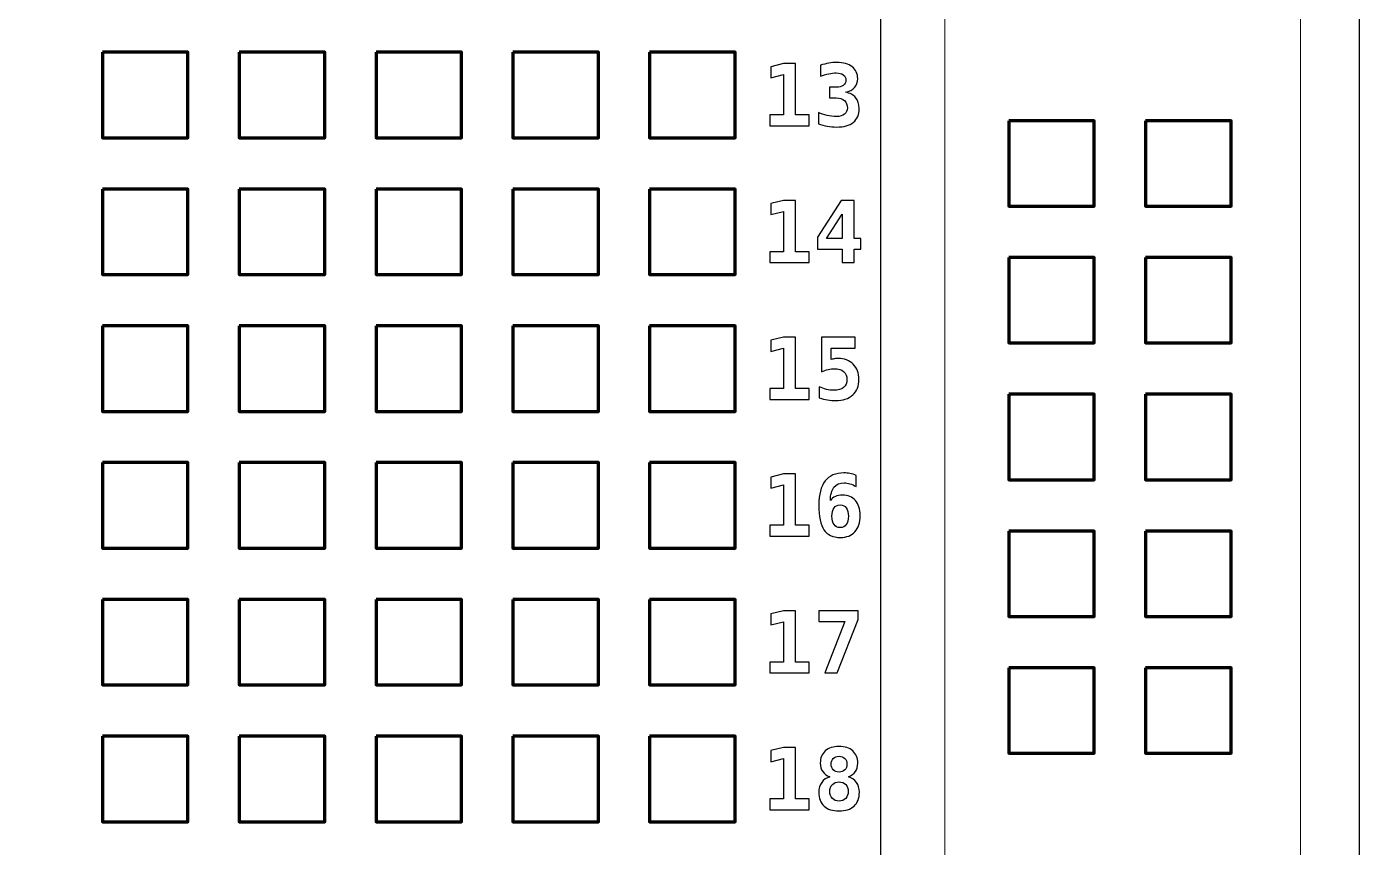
# Model space of a CAD drawing. Header units: centimetres. Extents: x -16.4 to -4.5, y -20.8 to -8.9.
# Drawn here: x -10.339 to -7.865, y -15.922 to -14.398 of the extents above; entities that cross this region are included whole.
import ezdxf

# ---------------------------------------------------------------- set-up
doc = ezdxf.new("R2010")
doc.units = ezdxf.units.CM
doc.header["$MEASUREMENT"] = 0
doc.layers.add('Layer 1', color=7, linetype='Continuous')

msp = doc.modelspace()

# ---------------------------------------------------------------- linework, layer by layer
at = {"layer": 'Layer 1', "color": 250, "lineweight": 5}
msp.add_open_spline([(-12.24632, -10.9682), (-12.24632, -10.9682), (-8.75382, -10.9682), (-8.75382, -10.9682), (-8.75382, -10.9682), (-8.75382, -10.9682), (-8.75382, -19.3502), (-8.75382, -19.3502), (-8.75382, -19.3502), (-8.75382, -19.3502), (-12.24632, -19.3502), (-12.24632, -19.3502), (-12.24632, -19.3502), (-12.24632, -19.3502), (-12.24632, -10.9682), (-12.24632, -10.9682)], degree=3, knots=[0, 0, 0, 0, 0.25, 0.25, 0.25, 0.25, 0.5, 0.5, 0.5, 0.5, 0.75, 0.75, 0.75, 0.75, 1, 1, 1, 1], dxfattribs=at)
at = {"layer": 'Layer 1', "color": 250, "lineweight": 25}
msp.add_open_spline([(-8.75386, -10.9682), (-8.75386, -10.9682), (-7.86486, -10.9682), (-7.86486, -10.9682), (-7.86486, -10.9682), (-7.86486, -10.9682), (-7.86486, -19.3502), (-7.86486, -19.3502), (-7.86486, -19.3502), (-7.86486, -19.3502), (-8.75386, -19.3502), (-8.75386, -19.3502), (-8.75386, -19.3502), (-8.75386, -19.3502), (-8.75386, -10.9682), (-8.75386, -10.9682)], degree=3, knots=[0, 0, 0, 0, 0.25, 0.25, 0.25, 0.25, 0.5, 0.5, 0.5, 0.5, 0.75, 0.75, 0.75, 0.75, 1, 1, 1, 1], dxfattribs=at)
at = {"layer": 'Layer 1', "color": 1, "lineweight": 20}
msp.add_open_spline([(-8.63448, -11.39342), (-8.63448, -11.39342), (-8.63448, -18.92579), (-8.63448, -18.92579)], degree=3, dxfattribs=at)
at = {"layer": 'Layer 1', "color": 186, "lineweight": 20}
msp.add_open_spline([(-7.97408, -11.39342), (-7.97408, -11.39342), (-7.97408, -18.92579), (-7.97408, -18.92579)], degree=3, dxfattribs=at)
at = {"layer": 'Layer 1', "color": 250, "lineweight": 158}
for points in [[(-10.19844, -14.44523), (-10.19844, -14.44523), (-10.03969, -14.44523), (-10.03969, -14.44523), (-10.03969, -14.44523), (-10.03969, -14.44523), (-10.03969, -14.60398), (-10.03969, -14.60398), (-10.03969, -14.60398), (-10.03969, -14.60398), (-10.19844, -14.60398), (-10.19844, -14.60398), (-10.19844, -14.60398), (-10.19844, -14.60398), (-10.19844, -14.44523), (-10.19844, -14.44523)], [(-9.94444, -14.44523), (-9.94444, -14.44523), (-9.78569, -14.44523), (-9.78569, -14.44523), (-9.78569, -14.44523), (-9.78569, -14.44523), (-9.78569, -14.60398), (-9.78569, -14.60398), (-9.78569, -14.60398), (-9.78569, -14.60398), (-9.94444, -14.60398), (-9.94444, -14.60398), (-9.94444, -14.60398), (-9.94444, -14.60398), (-9.94444, -14.44523), (-9.94444, -14.44523)], [(-9.69044, -14.44523), (-9.69044, -14.44523), (-9.53169, -14.44523), (-9.53169, -14.44523), (-9.53169, -14.44523), (-9.53169, -14.44523), (-9.53169, -14.60398), (-9.53169, -14.60398), (-9.53169, -14.60398), (-9.53169, -14.60398), (-9.69044, -14.60398), (-9.69044, -14.60398), (-9.69044, -14.60398), (-9.69044, -14.60398), (-9.69044, -14.44523), (-9.69044, -14.44523)], [(-9.43644, -14.44523), (-9.43644, -14.44523), (-9.27769, -14.44523), (-9.27769, -14.44523), (-9.27769, -14.44523), (-9.27769, -14.44523), (-9.27769, -14.60398), (-9.27769, -14.60398), (-9.27769, -14.60398), (-9.27769, -14.60398), (-9.43644, -14.60398), (-9.43644, -14.60398), (-9.43644, -14.60398), (-9.43644, -14.60398), (-9.43644, -14.44523), (-9.43644, -14.44523)], [(-9.18244, -14.44523), (-9.18244, -14.44523), (-9.02369, -14.44523), (-9.02369, -14.44523), (-9.02369, -14.44523), (-9.02369, -14.44523), (-9.02369, -14.60398), (-9.02369, -14.60398), (-9.02369, -14.60398), (-9.02369, -14.60398), (-9.18244, -14.60398), (-9.18244, -14.60398), (-9.18244, -14.60398), (-9.18244, -14.60398), (-9.18244, -14.44523), (-9.18244, -14.44523)], [(-8.51573, -14.57223), (-8.51573, -14.57223), (-8.35698, -14.57223), (-8.35698, -14.57223), (-8.35698, -14.57223), (-8.35698, -14.57223), (-8.35698, -14.73098), (-8.35698, -14.73098), (-8.35698, -14.73098), (-8.35698, -14.73098), (-8.51573, -14.73098), (-8.51573, -14.73098), (-8.51573, -14.73098), (-8.51573, -14.73098), (-8.51573, -14.57223), (-8.51573, -14.57223)], [(-8.26173, -14.57223), (-8.26173, -14.57223), (-8.10298, -14.57223), (-8.10298, -14.57223), (-8.10298, -14.57223), (-8.10298, -14.57223), (-8.10298, -14.73098), (-8.10298, -14.73098), (-8.10298, -14.73098), (-8.10298, -14.73098), (-8.26173, -14.73098), (-8.26173, -14.73098), (-8.26173, -14.73098), (-8.26173, -14.73098), (-8.26173, -14.57223), (-8.26173, -14.57223)], [(-10.19844, -14.69923), (-10.19844, -14.69923), (-10.03969, -14.69923), (-10.03969, -14.69923), (-10.03969, -14.69923), (-10.03969, -14.69923), (-10.03969, -14.85798), (-10.03969, -14.85798), (-10.03969, -14.85798), (-10.03969, -14.85798), (-10.19844, -14.85798), (-10.19844, -14.85798), (-10.19844, -14.85798), (-10.19844, -14.85798), (-10.19844, -14.69923), (-10.19844, -14.69923)], [(-9.94444, -14.69923), (-9.94444, -14.69923), (-9.78569, -14.69923), (-9.78569, -14.69923), (-9.78569, -14.69923), (-9.78569, -14.69923), (-9.78569, -14.85798), (-9.78569, -14.85798), (-9.78569, -14.85798), (-9.78569, -14.85798), (-9.94444, -14.85798), (-9.94444, -14.85798), (-9.94444, -14.85798), (-9.94444, -14.85798), (-9.94444, -14.69923), (-9.94444, -14.69923)], [(-9.69044, -14.69923), (-9.69044, -14.69923), (-9.53169, -14.69923), (-9.53169, -14.69923), (-9.53169, -14.69923), (-9.53169, -14.69923), (-9.53169, -14.85798), (-9.53169, -14.85798), (-9.53169, -14.85798), (-9.53169, -14.85798), (-9.69044, -14.85798), (-9.69044, -14.85798), (-9.69044, -14.85798), (-9.69044, -14.85798), (-9.69044, -14.69923), (-9.69044, -14.69923)], [(-9.43644, -14.69923), (-9.43644, -14.69923), (-9.27769, -14.69923), (-9.27769, -14.69923), (-9.27769, -14.69923), (-9.27769, -14.69923), (-9.27769, -14.85798), (-9.27769, -14.85798), (-9.27769, -14.85798), (-9.27769, -14.85798), (-9.43644, -14.85798), (-9.43644, -14.85798), (-9.43644, -14.85798), (-9.43644, -14.85798), (-9.43644, -14.69923), (-9.43644, -14.69923)], [(-9.18244, -14.69923), (-9.18244, -14.69923), (-9.02369, -14.69923), (-9.02369, -14.69923), (-9.02369, -14.69923), (-9.02369, -14.69923), (-9.02369, -14.85798), (-9.02369, -14.85798), (-9.02369, -14.85798), (-9.02369, -14.85798), (-9.18244, -14.85798), (-9.18244, -14.85798), (-9.18244, -14.85798), (-9.18244, -14.85798), (-9.18244, -14.69923), (-9.18244, -14.69923)], [(-8.51573, -14.82623), (-8.51573, -14.82623), (-8.35698, -14.82623), (-8.35698, -14.82623), (-8.35698, -14.82623), (-8.35698, -14.82623), (-8.35698, -14.98498), (-8.35698, -14.98498), (-8.35698, -14.98498), (-8.35698, -14.98498), (-8.51573, -14.98498), (-8.51573, -14.98498), (-8.51573, -14.98498), (-8.51573, -14.98498), (-8.51573, -14.82623), (-8.51573, -14.82623)], [(-8.26173, -14.82623), (-8.26173, -14.82623), (-8.10298, -14.82623), (-8.10298, -14.82623), (-8.10298, -14.82623), (-8.10298, -14.82623), (-8.10298, -14.98498), (-8.10298, -14.98498), (-8.10298, -14.98498), (-8.10298, -14.98498), (-8.26173, -14.98498), (-8.26173, -14.98498), (-8.26173, -14.98498), (-8.26173, -14.98498), (-8.26173, -14.82623), (-8.26173, -14.82623)], [(-10.19844, -14.95323), (-10.19844, -14.95323), (-10.03969, -14.95323), (-10.03969, -14.95323), (-10.03969, -14.95323), (-10.03969, -14.95323), (-10.03969, -15.11198), (-10.03969, -15.11198), (-10.03969, -15.11198), (-10.03969, -15.11198), (-10.19844, -15.11198), (-10.19844, -15.11198), (-10.19844, -15.11198), (-10.19844, -15.11198), (-10.19844, -14.95323), (-10.19844, -14.95323)], [(-9.94444, -14.95323), (-9.94444, -14.95323), (-9.78569, -14.95323), (-9.78569, -14.95323), (-9.78569, -14.95323), (-9.78569, -14.95323), (-9.78569, -15.11198), (-9.78569, -15.11198), (-9.78569, -15.11198), (-9.78569, -15.11198), (-9.94444, -15.11198), (-9.94444, -15.11198), (-9.94444, -15.11198), (-9.94444, -15.11198), (-9.94444, -14.95323), (-9.94444, -14.95323)], [(-9.69044, -14.95323), (-9.69044, -14.95323), (-9.53169, -14.95323), (-9.53169, -14.95323), (-9.53169, -14.95323), (-9.53169, -14.95323), (-9.53169, -15.11198), (-9.53169, -15.11198), (-9.53169, -15.11198), (-9.53169, -15.11198), (-9.69044, -15.11198), (-9.69044, -15.11198), (-9.69044, -15.11198), (-9.69044, -15.11198), (-9.69044, -14.95323), (-9.69044, -14.95323)], [(-9.43644, -14.95323), (-9.43644, -14.95323), (-9.27769, -14.95323), (-9.27769, -14.95323), (-9.27769, -14.95323), (-9.27769, -14.95323), (-9.27769, -15.11198), (-9.27769, -15.11198), (-9.27769, -15.11198), (-9.27769, -15.11198), (-9.43644, -15.11198), (-9.43644, -15.11198), (-9.43644, -15.11198), (-9.43644, -15.11198), (-9.43644, -14.95323), (-9.43644, -14.95323)], [(-9.18244, -14.95323), (-9.18244, -14.95323), (-9.02369, -14.95323), (-9.02369, -14.95323), (-9.02369, -14.95323), (-9.02369, -14.95323), (-9.02369, -15.11198), (-9.02369, -15.11198), (-9.02369, -15.11198), (-9.02369, -15.11198), (-9.18244, -15.11198), (-9.18244, -15.11198), (-9.18244, -15.11198), (-9.18244, -15.11198), (-9.18244, -14.95323), (-9.18244, -14.95323)], [(-8.51573, -15.08023), (-8.51573, -15.08023), (-8.35698, -15.08023), (-8.35698, -15.08023), (-8.35698, -15.08023), (-8.35698, -15.08023), (-8.35698, -15.23898), (-8.35698, -15.23898), (-8.35698, -15.23898), (-8.35698, -15.23898), (-8.51573, -15.23898), (-8.51573, -15.23898), (-8.51573, -15.23898), (-8.51573, -15.23898), (-8.51573, -15.08023), (-8.51573, -15.08023)], [(-8.26173, -15.08023), (-8.26173, -15.08023), (-8.10298, -15.08023), (-8.10298, -15.08023), (-8.10298, -15.08023), (-8.10298, -15.08023), (-8.10298, -15.23898), (-8.10298, -15.23898), (-8.10298, -15.23898), (-8.10298, -15.23898), (-8.26173, -15.23898), (-8.26173, -15.23898), (-8.26173, -15.23898), (-8.26173, -15.23898), (-8.26173, -15.08023), (-8.26173, -15.08023)], [(-10.19844, -15.20723), (-10.19844, -15.20723), (-10.03969, -15.20723), (-10.03969, -15.20723), (-10.03969, -15.20723), (-10.03969, -15.20723), (-10.03969, -15.36598), (-10.03969, -15.36598), (-10.03969, -15.36598), (-10.03969, -15.36598), (-10.19844, -15.36598), (-10.19844, -15.36598), (-10.19844, -15.36598), (-10.19844, -15.36598), (-10.19844, -15.20723), (-10.19844, -15.20723)], [(-9.94444, -15.20723), (-9.94444, -15.20723), (-9.78569, -15.20723), (-9.78569, -15.20723), (-9.78569, -15.20723), (-9.78569, -15.20723), (-9.78569, -15.36598), (-9.78569, -15.36598), (-9.78569, -15.36598), (-9.78569, -15.36598), (-9.94444, -15.36598), (-9.94444, -15.36598), (-9.94444, -15.36598), (-9.94444, -15.36598), (-9.94444, -15.20723), (-9.94444, -15.20723)], [(-9.69044, -15.20723), (-9.69044, -15.20723), (-9.53169, -15.20723), (-9.53169, -15.20723), (-9.53169, -15.20723), (-9.53169, -15.20723), (-9.53169, -15.36598), (-9.53169, -15.36598), (-9.53169, -15.36598), (-9.53169, -15.36598), (-9.69044, -15.36598), (-9.69044, -15.36598), (-9.69044, -15.36598), (-9.69044, -15.36598), (-9.69044, -15.20723), (-9.69044, -15.20723)], [(-9.43644, -15.20723), (-9.43644, -15.20723), (-9.27769, -15.20723), (-9.27769, -15.20723), (-9.27769, -15.20723), (-9.27769, -15.20723), (-9.27769, -15.36598), (-9.27769, -15.36598), (-9.27769, -15.36598), (-9.27769, -15.36598), (-9.43644, -15.36598), (-9.43644, -15.36598), (-9.43644, -15.36598), (-9.43644, -15.36598), (-9.43644, -15.20723), (-9.43644, -15.20723)], [(-9.18244, -15.20723), (-9.18244, -15.20723), (-9.02369, -15.20723), (-9.02369, -15.20723), (-9.02369, -15.20723), (-9.02369, -15.20723), (-9.02369, -15.36598), (-9.02369, -15.36598), (-9.02369, -15.36598), (-9.02369, -15.36598), (-9.18244, -15.36598), (-9.18244, -15.36598), (-9.18244, -15.36598), (-9.18244, -15.36598), (-9.18244, -15.20723), (-9.18244, -15.20723)], [(-8.51573, -15.33423), (-8.51573, -15.33423), (-8.35698, -15.33423), (-8.35698, -15.33423), (-8.35698, -15.33423), (-8.35698, -15.33423), (-8.35698, -15.49298), (-8.35698, -15.49298), (-8.35698, -15.49298), (-8.35698, -15.49298), (-8.51573, -15.49298), (-8.51573, -15.49298), (-8.51573, -15.49298), (-8.51573, -15.49298), (-8.51573, -15.33423), (-8.51573, -15.33423)], [(-8.26173, -15.33423), (-8.26173, -15.33423), (-8.10298, -15.33423), (-8.10298, -15.33423), (-8.10298, -15.33423), (-8.10298, -15.33423), (-8.10298, -15.49298), (-8.10298, -15.49298), (-8.10298, -15.49298), (-8.10298, -15.49298), (-8.26173, -15.49298), (-8.26173, -15.49298), (-8.26173, -15.49298), (-8.26173, -15.49298), (-8.26173, -15.33423), (-8.26173, -15.33423)], [(-10.19844, -15.46123), (-10.19844, -15.46123), (-10.03969, -15.46123), (-10.03969, -15.46123), (-10.03969, -15.46123), (-10.03969, -15.46123), (-10.03969, -15.61998), (-10.03969, -15.61998), (-10.03969, -15.61998), (-10.03969, -15.61998), (-10.19844, -15.61998), (-10.19844, -15.61998), (-10.19844, -15.61998), (-10.19844, -15.61998), (-10.19844, -15.46123), (-10.19844, -15.46123)], [(-9.94444, -15.46123), (-9.94444, -15.46123), (-9.78569, -15.46123), (-9.78569, -15.46123), (-9.78569, -15.46123), (-9.78569, -15.46123), (-9.78569, -15.61998), (-9.78569, -15.61998), (-9.78569, -15.61998), (-9.78569, -15.61998), (-9.94444, -15.61998), (-9.94444, -15.61998), (-9.94444, -15.61998), (-9.94444, -15.61998), (-9.94444, -15.46123), (-9.94444, -15.46123)], [(-9.69044, -15.46123), (-9.69044, -15.46123), (-9.53169, -15.46123), (-9.53169, -15.46123), (-9.53169, -15.46123), (-9.53169, -15.46123), (-9.53169, -15.61998), (-9.53169, -15.61998), (-9.53169, -15.61998), (-9.53169, -15.61998), (-9.69044, -15.61998), (-9.69044, -15.61998), (-9.69044, -15.61998), (-9.69044, -15.61998), (-9.69044, -15.46123), (-9.69044, -15.46123)], [(-9.43644, -15.46123), (-9.43644, -15.46123), (-9.27769, -15.46123), (-9.27769, -15.46123), (-9.27769, -15.46123), (-9.27769, -15.46123), (-9.27769, -15.61998), (-9.27769, -15.61998), (-9.27769, -15.61998), (-9.27769, -15.61998), (-9.43644, -15.61998), (-9.43644, -15.61998), (-9.43644, -15.61998), (-9.43644, -15.61998), (-9.43644, -15.46123), (-9.43644, -15.46123)], [(-9.18244, -15.46123), (-9.18244, -15.46123), (-9.02369, -15.46123), (-9.02369, -15.46123), (-9.02369, -15.46123), (-9.02369, -15.46123), (-9.02369, -15.61998), (-9.02369, -15.61998), (-9.02369, -15.61998), (-9.02369, -15.61998), (-9.18244, -15.61998), (-9.18244, -15.61998), (-9.18244, -15.61998), (-9.18244, -15.61998), (-9.18244, -15.46123), (-9.18244, -15.46123)], [(-8.51573, -15.58823), (-8.51573, -15.58823), (-8.35698, -15.58823), (-8.35698, -15.58823), (-8.35698, -15.58823), (-8.35698, -15.58823), (-8.35698, -15.74698), (-8.35698, -15.74698), (-8.35698, -15.74698), (-8.35698, -15.74698), (-8.51573, -15.74698), (-8.51573, -15.74698), (-8.51573, -15.74698), (-8.51573, -15.74698), (-8.51573, -15.58823), (-8.51573, -15.58823)], [(-8.26173, -15.58823), (-8.26173, -15.58823), (-8.10298, -15.58823), (-8.10298, -15.58823), (-8.10298, -15.58823), (-8.10298, -15.58823), (-8.10298, -15.74698), (-8.10298, -15.74698), (-8.10298, -15.74698), (-8.10298, -15.74698), (-8.26173, -15.74698), (-8.26173, -15.74698), (-8.26173, -15.74698), (-8.26173, -15.74698), (-8.26173, -15.58823), (-8.26173, -15.58823)], [(-10.19844, -15.71523), (-10.19844, -15.71523), (-10.03969, -15.71523), (-10.03969, -15.71523), (-10.03969, -15.71523), (-10.03969, -15.71523), (-10.03969, -15.87398), (-10.03969, -15.87398), (-10.03969, -15.87398), (-10.03969, -15.87398), (-10.19844, -15.87398), (-10.19844, -15.87398), (-10.19844, -15.87398), (-10.19844, -15.87398), (-10.19844, -15.71523), (-10.19844, -15.71523)], [(-9.94444, -15.71523), (-9.94444, -15.71523), (-9.78569, -15.71523), (-9.78569, -15.71523), (-9.78569, -15.71523), (-9.78569, -15.71523), (-9.78569, -15.87398), (-9.78569, -15.87398), (-9.78569, -15.87398), (-9.78569, -15.87398), (-9.94444, -15.87398), (-9.94444, -15.87398), (-9.94444, -15.87398), (-9.94444, -15.87398), (-9.94444, -15.71523), (-9.94444, -15.71523)], [(-9.69044, -15.71523), (-9.69044, -15.71523), (-9.53169, -15.71523), (-9.53169, -15.71523), (-9.53169, -15.71523), (-9.53169, -15.71523), (-9.53169, -15.87398), (-9.53169, -15.87398), (-9.53169, -15.87398), (-9.53169, -15.87398), (-9.69044, -15.87398), (-9.69044, -15.87398), (-9.69044, -15.87398), (-9.69044, -15.87398), (-9.69044, -15.71523), (-9.69044, -15.71523)], [(-9.43644, -15.71523), (-9.43644, -15.71523), (-9.27769, -15.71523), (-9.27769, -15.71523), (-9.27769, -15.71523), (-9.27769, -15.71523), (-9.27769, -15.87398), (-9.27769, -15.87398), (-9.27769, -15.87398), (-9.27769, -15.87398), (-9.43644, -15.87398), (-9.43644, -15.87398), (-9.43644, -15.87398), (-9.43644, -15.87398), (-9.43644, -15.71523), (-9.43644, -15.71523)], [(-9.18244, -15.71523), (-9.18244, -15.71523), (-9.02369, -15.71523), (-9.02369, -15.71523), (-9.02369, -15.71523), (-9.02369, -15.71523), (-9.02369, -15.87398), (-9.02369, -15.87398), (-9.02369, -15.87398), (-9.02369, -15.87398), (-9.18244, -15.87398), (-9.18244, -15.87398), (-9.18244, -15.87398), (-9.18244, -15.87398), (-9.18244, -15.71523), (-9.18244, -15.71523)]]:
    msp.add_open_spline(points, degree=3, knots=[0, 0, 0, 0, 0.25, 0.25, 0.25, 0.25, 0.5, 0.5, 0.5, 0.5, 0.75, 0.75, 0.75, 0.75, 1, 1, 1, 1], dxfattribs=at)
at = {"layer": 'Layer 1'}
for points, knots in [([(-8.95938, -14.56162), (-8.95938, -14.56162), (-8.93385, -14.56162), (-8.93385, -14.56162), (-8.93385, -14.56162), (-8.93385, -14.56162), (-8.93385, -14.48664), (-8.93385, -14.48664), (-8.93385, -14.48664), (-8.93385, -14.48664), (-8.95758, -14.49253), (-8.95758, -14.49253), (-8.95758, -14.49253), (-8.95758, -14.49253), (-8.95758, -14.47195), (-8.95758, -14.47195), (-8.95758, -14.47195), (-8.95758, -14.47195), (-8.93369, -14.46622), (-8.93369, -14.46622), (-8.93369, -14.46622), (-8.93369, -14.46622), (-8.91164, -14.46622), (-8.91164, -14.46622), (-8.91164, -14.46622), (-8.91164, -14.46622), (-8.91164, -14.56162), (-8.91164, -14.56162), (-8.91164, -14.56162), (-8.91164, -14.56162), (-8.88611, -14.56162), (-8.88611, -14.56162), (-8.88611, -14.56162), (-8.88611, -14.56162), (-8.88611, -14.58174), (-8.88611, -14.58174), (-8.88611, -14.58174), (-8.88611, -14.58174), (-8.95938, -14.58174), (-8.95938, -14.58174), (-8.95938, -14.58174), (-8.95938, -14.58174), (-8.95938, -14.56162), (-8.95938, -14.56162)], [0, 0, 0, 0, 0.0909091, 0.0909091, 0.0909091, 0.0909091, 0.1818182, 0.1818182, 0.1818182, 0.1818182, 0.2727273, 0.2727273, 0.2727273, 0.2727273, 0.3636364, 0.3636364, 0.3636364, 0.3636364, 0.4545455, 0.4545455, 0.4545455, 0.4545455, 0.5454545, 0.5454545, 0.5454545, 0.5454545, 0.6363636, 0.6363636, 0.6363636, 0.6363636, 0.7272727, 0.7272727, 0.7272727, 0.7272727, 0.8181818, 0.8181818, 0.8181818, 0.8181818, 0.9090909, 0.9090909, 0.9090909, 0.9090909, 1, 1, 1, 1]), ([(-8.8361, -14.53006), (-8.8361, -14.53006), (-8.84833, -14.53006), (-8.84833, -14.53006), (-8.84833, -14.53006), (-8.84833, -14.53006), (-8.84833, -14.50993), (-8.84833, -14.50993), (-8.84833, -14.50993), (-8.84833, -14.50993), (-8.8361, -14.50993), (-8.8361, -14.50993), (-8.8361, -14.50993), (-8.83045, -14.50993), (-8.82604, -14.50882), (-8.82292, -14.50658), (-8.82292, -14.50658), (-8.81981, -14.50433), (-8.81825, -14.50116), (-8.81825, -14.4971), (-8.81825, -14.4971), (-8.81825, -14.49282), (-8.81981, -14.48946), (-8.82292, -14.48706), (-8.82292, -14.48706), (-8.82604, -14.48466), (-8.83045, -14.48347), (-8.8361, -14.48347), (-8.8361, -14.48347), (-8.84043, -14.48347), (-8.84508, -14.48402), (-8.85002, -14.48511), (-8.85002, -14.48511), (-8.85498, -14.48619), (-8.8601, -14.48777), (-8.86541, -14.48983), (-8.86541, -14.48983), (-8.86541, -14.48983), (-8.86541, -14.4691), (-8.86541, -14.4691), (-8.86541, -14.4691), (-8.8601, -14.46749), (-8.85487, -14.46628), (-8.84973, -14.4654), (-8.84973, -14.4654), (-8.84455, -14.46456), (-8.83962, -14.46414), (-8.83486, -14.46414), (-8.83486, -14.46414), (-8.82269, -14.46414), (-8.81321, -14.4668), (-8.80642, -14.47211), (-8.80642, -14.47211), (-8.79961, -14.47742), (-8.79621, -14.48474), (-8.79621, -14.49409), (-8.79621, -14.49409), (-8.79621, -14.50093), (-8.79816, -14.50655), (-8.80209, -14.51091), (-8.80209, -14.51091), (-8.806, -14.51527), (-8.81159, -14.51812), (-8.81886, -14.51944), (-8.81886, -14.51944), (-8.81062, -14.52089), (-8.80431, -14.52419), (-8.79998, -14.52932), (-8.79998, -14.52932), (-8.79565, -14.53444), (-8.79349, -14.5412), (-8.79349, -14.54955), (-8.79349, -14.54955), (-8.79349, -14.56074), (-8.79708, -14.56927), (-8.80423, -14.57516), (-8.80423, -14.57516), (-8.81141, -14.58105), (-8.82181, -14.58398), (-8.8355, -14.58398), (-8.8355, -14.58398), (-8.84131, -14.58398), (-8.84704, -14.58348), (-8.85269, -14.58251), (-8.85269, -14.58251), (-8.85833, -14.58153), (-8.86374, -14.5801), (-8.86889, -14.57825), (-8.86889, -14.57825), (-8.86889, -14.57825), (-8.86889, -14.55705), (-8.86889, -14.55705), (-8.86889, -14.55705), (-8.86403, -14.55948), (-8.85881, -14.56133), (-8.85318, -14.56259), (-8.85318, -14.56259), (-8.84759, -14.56386), (-8.84168, -14.56449), (-8.8355, -14.56449), (-8.8355, -14.56449), (-8.82929, -14.56449), (-8.8244, -14.56307), (-8.82078, -14.56019), (-8.82078, -14.56019), (-8.81717, -14.55734), (-8.81537, -14.55348), (-8.81537, -14.54862), (-8.81537, -14.54862), (-8.81537, -14.54271), (-8.81717, -14.53811), (-8.82078, -14.53489), (-8.82078, -14.53489), (-8.8244, -14.53167), (-8.8295, -14.53006), (-8.8361, -14.53006)], [0, 0, 0, 0, 0.0344828, 0.0344828, 0.0344828, 0.0344828, 0.0689655, 0.0689655, 0.0689655, 0.0689655, 0.1034483, 0.1034483, 0.1034483, 0.1034483, 0.137931, 0.137931, 0.137931, 0.137931, 0.1724138, 0.1724138, 0.1724138, 0.1724138, 0.2068966, 0.2068966, 0.2068966, 0.2068966, 0.2413793, 0.2413793, 0.2413793, 0.2413793, 0.2758621, 0.2758621, 0.2758621, 0.2758621, 0.3103448, 0.3103448, 0.3103448, 0.3103448, 0.3448276, 0.3448276, 0.3448276, 0.3448276, 0.3793103, 0.3793103, 0.3793103, 0.3793103, 0.4137931, 0.4137931, 0.4137931, 0.4137931, 0.4482759, 0.4482759, 0.4482759, 0.4482759, 0.4827586, 0.4827586, 0.4827586, 0.4827586, 0.5172414, 0.5172414, 0.5172414, 0.5172414, 0.5517241, 0.5517241, 0.5517241, 0.5517241, 0.5862069, 0.5862069, 0.5862069, 0.5862069, 0.6206897, 0.6206897, 0.6206897, 0.6206897, 0.6551724, 0.6551724, 0.6551724, 0.6551724, 0.6896552, 0.6896552, 0.6896552, 0.6896552, 0.7241379, 0.7241379, 0.7241379, 0.7241379, 0.7586207, 0.7586207, 0.7586207, 0.7586207, 0.7931034, 0.7931034, 0.7931034, 0.7931034, 0.8275862, 0.8275862, 0.8275862, 0.8275862, 0.862069, 0.862069, 0.862069, 0.862069, 0.8965517, 0.8965517, 0.8965517, 0.8965517, 0.9310345, 0.9310345, 0.9310345, 0.9310345, 0.9655172, 0.9655172, 0.9655172, 0.9655172, 1, 1, 1, 1]), ([(-8.95938, -14.81562), (-8.95938, -14.81562), (-8.93385, -14.81562), (-8.93385, -14.81562), (-8.93385, -14.81562), (-8.93385, -14.81562), (-8.93385, -14.74064), (-8.93385, -14.74064), (-8.93385, -14.74064), (-8.93385, -14.74064), (-8.95758, -14.74653), (-8.95758, -14.74653), (-8.95758, -14.74653), (-8.95758, -14.74653), (-8.95758, -14.72595), (-8.95758, -14.72595), (-8.95758, -14.72595), (-8.95758, -14.72595), (-8.93369, -14.72022), (-8.93369, -14.72022), (-8.93369, -14.72022), (-8.93369, -14.72022), (-8.91164, -14.72022), (-8.91164, -14.72022), (-8.91164, -14.72022), (-8.91164, -14.72022), (-8.91164, -14.81562), (-8.91164, -14.81562), (-8.91164, -14.81562), (-8.91164, -14.81562), (-8.88611, -14.81562), (-8.88611, -14.81562), (-8.88611, -14.81562), (-8.88611, -14.81562), (-8.88611, -14.83574), (-8.88611, -14.83574), (-8.88611, -14.83574), (-8.88611, -14.83574), (-8.95938, -14.83574), (-8.95938, -14.83574), (-8.95938, -14.83574), (-8.95938, -14.83574), (-8.95938, -14.81562), (-8.95938, -14.81562)], [0, 0, 0, 0, 0.0909091, 0.0909091, 0.0909091, 0.0909091, 0.1818182, 0.1818182, 0.1818182, 0.1818182, 0.2727273, 0.2727273, 0.2727273, 0.2727273, 0.3636364, 0.3636364, 0.3636364, 0.3636364, 0.4545455, 0.4545455, 0.4545455, 0.4545455, 0.5454545, 0.5454545, 0.5454545, 0.5454545, 0.6363636, 0.6363636, 0.6363636, 0.6363636, 0.7272727, 0.7272727, 0.7272727, 0.7272727, 0.8181818, 0.8181818, 0.8181818, 0.8181818, 0.9090909, 0.9090909, 0.9090909, 0.9090909, 1, 1, 1, 1]), ([(-8.82686, -14.72022), (-8.82686, -14.72022), (-8.80296, -14.72022), (-8.80296, -14.72022), (-8.80296, -14.72022), (-8.80296, -14.72022), (-8.80296, -14.79124), (-8.80296, -14.79124), (-8.80296, -14.79124), (-8.80296, -14.79124), (-8.79029, -14.79124), (-8.79029, -14.79124), (-8.79029, -14.79124), (-8.79029, -14.79124), (-8.79029, -14.81081), (-8.79029, -14.81081), (-8.79029, -14.81081), (-8.79029, -14.81081), (-8.80296, -14.81081), (-8.80296, -14.81081), (-8.80296, -14.81081), (-8.80296, -14.81081), (-8.80296, -14.83574), (-8.80296, -14.83574), (-8.80296, -14.83574), (-8.80296, -14.83574), (-8.82485, -14.83574), (-8.82485, -14.83574), (-8.82485, -14.83574), (-8.82485, -14.83574), (-8.82485, -14.81081), (-8.82485, -14.81081), (-8.82485, -14.81081), (-8.82485, -14.81081), (-8.87066, -14.81081), (-8.87066, -14.81081), (-8.87066, -14.81081), (-8.87066, -14.81081), (-8.87066, -14.78868), (-8.87066, -14.78868), (-8.87066, -14.78868), (-8.87066, -14.78868), (-8.82686, -14.72022), (-8.82686, -14.72022)], [0, 0, 0, 0, 0.0909091, 0.0909091, 0.0909091, 0.0909091, 0.1818182, 0.1818182, 0.1818182, 0.1818182, 0.2727273, 0.2727273, 0.2727273, 0.2727273, 0.3636364, 0.3636364, 0.3636364, 0.3636364, 0.4545455, 0.4545455, 0.4545455, 0.4545455, 0.5454545, 0.5454545, 0.5454545, 0.5454545, 0.6363636, 0.6363636, 0.6363636, 0.6363636, 0.7272727, 0.7272727, 0.7272727, 0.7272727, 0.8181818, 0.8181818, 0.8181818, 0.8181818, 0.9090909, 0.9090909, 0.9090909, 0.9090909, 1, 1, 1, 1]), ([(-8.82485, -14.7456), (-8.82485, -14.7456), (-8.85403, -14.79124), (-8.85403, -14.79124), (-8.85403, -14.79124), (-8.85403, -14.79124), (-8.82485, -14.79124), (-8.82485, -14.79124), (-8.82485, -14.79124), (-8.82485, -14.79124), (-8.82485, -14.7456), (-8.82485, -14.7456)], [0, 0, 0, 0, 0.3333333, 0.3333333, 0.3333333, 0.3333333, 0.6666667, 0.6666667, 0.6666667, 0.6666667, 1, 1, 1, 1]), ([(-8.95938, -15.06962), (-8.95938, -15.06962), (-8.93385, -15.06962), (-8.93385, -15.06962), (-8.93385, -15.06962), (-8.93385, -15.06962), (-8.93385, -14.99464), (-8.93385, -14.99464), (-8.93385, -14.99464), (-8.93385, -14.99464), (-8.95758, -15.00053), (-8.95758, -15.00053), (-8.95758, -15.00053), (-8.95758, -15.00053), (-8.95758, -14.97995), (-8.95758, -14.97995), (-8.95758, -14.97995), (-8.95758, -14.97995), (-8.93369, -14.97422), (-8.93369, -14.97422), (-8.93369, -14.97422), (-8.93369, -14.97422), (-8.91164, -14.97422), (-8.91164, -14.97422), (-8.91164, -14.97422), (-8.91164, -14.97422), (-8.91164, -15.06962), (-8.91164, -15.06962), (-8.91164, -15.06962), (-8.91164, -15.06962), (-8.88611, -15.06962), (-8.88611, -15.06962), (-8.88611, -15.06962), (-8.88611, -15.06962), (-8.88611, -15.08974), (-8.88611, -15.08974), (-8.88611, -15.08974), (-8.88611, -15.08974), (-8.95938, -15.08974), (-8.95938, -15.08974), (-8.95938, -15.08974), (-8.95938, -15.08974), (-8.95938, -15.06962), (-8.95938, -15.06962)], [0, 0, 0, 0, 0.0909091, 0.0909091, 0.0909091, 0.0909091, 0.1818182, 0.1818182, 0.1818182, 0.1818182, 0.2727273, 0.2727273, 0.2727273, 0.2727273, 0.3636364, 0.3636364, 0.3636364, 0.3636364, 0.4545455, 0.4545455, 0.4545455, 0.4545455, 0.5454545, 0.5454545, 0.5454545, 0.5454545, 0.6363636, 0.6363636, 0.6363636, 0.6363636, 0.7272727, 0.7272727, 0.7272727, 0.7272727, 0.8181818, 0.8181818, 0.8181818, 0.8181818, 0.9090909, 0.9090909, 0.9090909, 0.9090909, 1, 1, 1, 1]), ([(-8.86364, -14.97422), (-8.86364, -14.97422), (-8.80091, -14.97422), (-8.80091, -14.97422), (-8.80091, -14.97422), (-8.80091, -14.97422), (-8.80091, -14.99435), (-8.80091, -14.99435), (-8.80091, -14.99435), (-8.80091, -14.99435), (-8.84516, -14.99435), (-8.84516, -14.99435), (-8.84516, -14.99435), (-8.84516, -14.99435), (-8.84516, -15.01577), (-8.84516, -15.01577), (-8.84516, -15.01577), (-8.84331, -15.01505), (-8.84131, -15.01452), (-8.83919, -15.01418), (-8.83919, -15.01418), (-8.83708, -15.01384), (-8.83484, -15.01368), (-8.83246, -15.01368), (-8.83246, -15.01368), (-8.82102, -15.01368), (-8.81173, -15.0173), (-8.8046, -15.02451), (-8.8046, -15.02451), (-8.7975, -15.03174), (-8.79394, -15.04112), (-8.79394, -15.05269), (-8.79394, -15.05269), (-8.79394, -15.06481), (-8.79779, -15.07437), (-8.80549, -15.08142), (-8.80549, -15.08142), (-8.81321, -15.08847), (-8.82372, -15.09198), (-8.83703, -15.09198), (-8.83703, -15.09198), (-8.84197, -15.09198), (-8.84698, -15.09156), (-8.85203, -15.09074), (-8.85203, -15.09074), (-8.85706, -15.08992), (-8.86224, -15.08868), (-8.86749, -15.08702), (-8.86749, -15.08702), (-8.86749, -15.08702), (-8.86749, -15.06645), (-8.86749, -15.06645), (-8.86749, -15.06645), (-8.86322, -15.06856), (-8.85881, -15.07014), (-8.85432, -15.0712), (-8.85432, -15.0712), (-8.84981, -15.07226), (-8.84527, -15.07278), (-8.84072, -15.07278), (-8.84072, -15.07278), (-8.8327, -15.07278), (-8.82657, -15.07107), (-8.8224, -15.06763), (-8.8224, -15.06763), (-8.81822, -15.0642), (-8.81614, -15.05924), (-8.81614, -15.05269), (-8.81614, -15.05269), (-8.81614, -15.04664), (-8.81822, -15.04181), (-8.82237, -15.03816), (-8.82237, -15.03816), (-8.82652, -15.03454), (-8.83206, -15.03272), (-8.83896, -15.03272), (-8.83896, -15.03272), (-8.84305, -15.03272), (-8.84712, -15.03322), (-8.85124, -15.03423), (-8.85124, -15.03423), (-8.85532, -15.03523), (-8.85947, -15.03676), (-8.86364, -15.03877), (-8.86364, -15.03877), (-8.86364, -15.03877), (-8.86364, -14.97422), (-8.86364, -14.97422)], [0, 0, 0, 0, 0.0454545, 0.0454545, 0.0454545, 0.0454545, 0.0909091, 0.0909091, 0.0909091, 0.0909091, 0.1363636, 0.1363636, 0.1363636, 0.1363636, 0.1818182, 0.1818182, 0.1818182, 0.1818182, 0.2272727, 0.2272727, 0.2272727, 0.2272727, 0.2727273, 0.2727273, 0.2727273, 0.2727273, 0.3181818, 0.3181818, 0.3181818, 0.3181818, 0.3636364, 0.3636364, 0.3636364, 0.3636364, 0.4090909, 0.4090909, 0.4090909, 0.4090909, 0.4545455, 0.4545455, 0.4545455, 0.4545455, 0.5, 0.5, 0.5, 0.5, 0.5454545, 0.5454545, 0.5454545, 0.5454545, 0.5909091, 0.5909091, 0.5909091, 0.5909091, 0.6363636, 0.6363636, 0.6363636, 0.6363636, 0.6818182, 0.6818182, 0.6818182, 0.6818182, 0.7272727, 0.7272727, 0.7272727, 0.7272727, 0.7727273, 0.7727273, 0.7727273, 0.7727273, 0.8181818, 0.8181818, 0.8181818, 0.8181818, 0.8636364, 0.8636364, 0.8636364, 0.8636364, 0.9090909, 0.9090909, 0.9090909, 0.9090909, 0.9545455, 0.9545455, 0.9545455, 0.9545455, 1, 1, 1, 1]), ([(-8.95938, -15.32362), (-8.95938, -15.32362), (-8.93385, -15.32362), (-8.93385, -15.32362), (-8.93385, -15.32362), (-8.93385, -15.32362), (-8.93385, -15.24864), (-8.93385, -15.24864), (-8.93385, -15.24864), (-8.93385, -15.24864), (-8.95758, -15.25453), (-8.95758, -15.25453), (-8.95758, -15.25453), (-8.95758, -15.25453), (-8.95758, -15.23395), (-8.95758, -15.23395), (-8.95758, -15.23395), (-8.95758, -15.23395), (-8.93369, -15.22822), (-8.93369, -15.22822), (-8.93369, -15.22822), (-8.93369, -15.22822), (-8.91164, -15.22822), (-8.91164, -15.22822), (-8.91164, -15.22822), (-8.91164, -15.22822), (-8.91164, -15.32362), (-8.91164, -15.32362), (-8.91164, -15.32362), (-8.91164, -15.32362), (-8.88611, -15.32362), (-8.88611, -15.32362), (-8.88611, -15.32362), (-8.88611, -15.32362), (-8.88611, -15.34374), (-8.88611, -15.34374), (-8.88611, -15.34374), (-8.88611, -15.34374), (-8.95938, -15.34374), (-8.95938, -15.34374), (-8.95938, -15.34374), (-8.95938, -15.34374), (-8.95938, -15.32362), (-8.95938, -15.32362)], [0, 0, 0, 0, 0.0909091, 0.0909091, 0.0909091, 0.0909091, 0.1818182, 0.1818182, 0.1818182, 0.1818182, 0.2727273, 0.2727273, 0.2727273, 0.2727273, 0.3636364, 0.3636364, 0.3636364, 0.3636364, 0.4545455, 0.4545455, 0.4545455, 0.4545455, 0.5454545, 0.5454545, 0.5454545, 0.5454545, 0.6363636, 0.6363636, 0.6363636, 0.6363636, 0.7272727, 0.7272727, 0.7272727, 0.7272727, 0.8181818, 0.8181818, 0.8181818, 0.8181818, 0.9090909, 0.9090909, 0.9090909, 0.9090909, 1, 1, 1, 1]), ([(-8.7989, -15.23094), (-8.7989, -15.23094), (-8.7989, -15.25167), (-8.7989, -15.25167), (-8.7989, -15.25167), (-8.80296, -15.24935), (-8.80687, -15.24761), (-8.81062, -15.24645), (-8.81062, -15.24645), (-8.81434, -15.24528), (-8.81793, -15.2447), (-8.82139, -15.2447), (-8.82139, -15.2447), (-8.82963, -15.2447), (-8.83592, -15.24748), (-8.84022, -15.25302), (-8.84022, -15.25302), (-8.84453, -15.25857), (-8.84677, -15.26675), (-8.84698, -15.27758), (-8.84698, -15.27758), (-8.84455, -15.27423), (-8.84146, -15.27172), (-8.83771, -15.27003), (-8.83771, -15.27003), (-8.83394, -15.26837), (-8.8295, -15.26752), (-8.8244, -15.26752), (-8.8244, -15.26752), (-8.81397, -15.26752), (-8.80594, -15.27082), (-8.80027, -15.2774), (-8.80027, -15.2774), (-8.7946, -15.28397), (-8.79177, -15.2933), (-8.79177, -15.30537), (-8.79177, -15.30537), (-8.79177, -15.31831), (-8.79497, -15.32834), (-8.80132, -15.33547), (-8.80132, -15.33547), (-8.80769, -15.34258), (-8.81664, -15.34614), (-8.82821, -15.34614), (-8.82821, -15.34614), (-8.84228, -15.34614), (-8.8525, -15.34142), (-8.85886, -15.33199), (-8.85886, -15.33199), (-8.86522, -15.32253), (-8.86842, -15.30729), (-8.86842, -15.28625), (-8.86842, -15.28625), (-8.86842, -15.26625), (-8.86454, -15.25125), (-8.85675, -15.24127), (-8.85675, -15.24127), (-8.84896, -15.23129), (-8.83729, -15.22629), (-8.82171, -15.22629), (-8.82171, -15.22629), (-8.81809, -15.22629), (-8.81437, -15.22669), (-8.81054, -15.22746), (-8.81054, -15.22746), (-8.80668, -15.22822), (-8.8028, -15.22938), (-8.7989, -15.23094)], [0, 0, 0, 0, 0.0588235, 0.0588235, 0.0588235, 0.0588235, 0.1176471, 0.1176471, 0.1176471, 0.1176471, 0.1764706, 0.1764706, 0.1764706, 0.1764706, 0.2352941, 0.2352941, 0.2352941, 0.2352941, 0.2941176, 0.2941176, 0.2941176, 0.2941176, 0.3529412, 0.3529412, 0.3529412, 0.3529412, 0.4117647, 0.4117647, 0.4117647, 0.4117647, 0.4705882, 0.4705882, 0.4705882, 0.4705882, 0.5294118, 0.5294118, 0.5294118, 0.5294118, 0.5882353, 0.5882353, 0.5882353, 0.5882353, 0.6470588, 0.6470588, 0.6470588, 0.6470588, 0.7058824, 0.7058824, 0.7058824, 0.7058824, 0.7647059, 0.7647059, 0.7647059, 0.7647059, 0.8235294, 0.8235294, 0.8235294, 0.8235294, 0.8823529, 0.8823529, 0.8823529, 0.8823529, 0.9411765, 0.9411765, 0.9411765, 0.9411765, 1, 1, 1, 1]), ([(-8.82881, -15.28585), (-8.83375, -15.28585), (-8.83753, -15.28765), (-8.84014, -15.29124), (-8.84014, -15.29124), (-8.84276, -15.29483), (-8.84405, -15.30001), (-8.84405, -15.30682), (-8.84405, -15.30682), (-8.84405, -15.31358), (-8.84276, -15.31876), (-8.84014, -15.32235), (-8.84014, -15.32235), (-8.83753, -15.32594), (-8.83375, -15.32774), (-8.82881, -15.32774), (-8.82881, -15.32774), (-8.82385, -15.32774), (-8.82005, -15.32594), (-8.8174, -15.32235), (-8.8174, -15.32235), (-8.81474, -15.31876), (-8.81342, -15.31358), (-8.81342, -15.30682), (-8.81342, -15.30682), (-8.81342, -15.30006), (-8.81474, -15.29488), (-8.8174, -15.29126), (-8.8174, -15.29126), (-8.82005, -15.28765), (-8.82385, -15.28585), (-8.82881, -15.28585)], [0, 0, 0, 0, 0.125, 0.125, 0.125, 0.125, 0.25, 0.25, 0.25, 0.25, 0.375, 0.375, 0.375, 0.375, 0.5, 0.5, 0.5, 0.5, 0.625, 0.625, 0.625, 0.625, 0.75, 0.75, 0.75, 0.75, 0.875, 0.875, 0.875, 0.875, 1, 1, 1, 1]), ([(-8.95938, -15.57762), (-8.95938, -15.57762), (-8.93385, -15.57762), (-8.93385, -15.57762), (-8.93385, -15.57762), (-8.93385, -15.57762), (-8.93385, -15.50264), (-8.93385, -15.50264), (-8.93385, -15.50264), (-8.93385, -15.50264), (-8.95758, -15.50853), (-8.95758, -15.50853), (-8.95758, -15.50853), (-8.95758, -15.50853), (-8.95758, -15.48795), (-8.95758, -15.48795), (-8.95758, -15.48795), (-8.95758, -15.48795), (-8.93369, -15.48222), (-8.93369, -15.48222), (-8.93369, -15.48222), (-8.93369, -15.48222), (-8.91164, -15.48222), (-8.91164, -15.48222), (-8.91164, -15.48222), (-8.91164, -15.48222), (-8.91164, -15.57762), (-8.91164, -15.57762), (-8.91164, -15.57762), (-8.91164, -15.57762), (-8.88611, -15.57762), (-8.88611, -15.57762), (-8.88611, -15.57762), (-8.88611, -15.57762), (-8.88611, -15.59774), (-8.88611, -15.59774), (-8.88611, -15.59774), (-8.88611, -15.59774), (-8.95938, -15.59774), (-8.95938, -15.59774), (-8.95938, -15.59774), (-8.95938, -15.59774), (-8.95938, -15.57762), (-8.95938, -15.57762)], [0, 0, 0, 0, 0.0909091, 0.0909091, 0.0909091, 0.0909091, 0.1818182, 0.1818182, 0.1818182, 0.1818182, 0.2727273, 0.2727273, 0.2727273, 0.2727273, 0.3636364, 0.3636364, 0.3636364, 0.3636364, 0.4545455, 0.4545455, 0.4545455, 0.4545455, 0.5454545, 0.5454545, 0.5454545, 0.5454545, 0.6363636, 0.6363636, 0.6363636, 0.6363636, 0.7272727, 0.7272727, 0.7272727, 0.7272727, 0.8181818, 0.8181818, 0.8181818, 0.8181818, 0.9090909, 0.9090909, 0.9090909, 0.9090909, 1, 1, 1, 1]), ([(-8.8681, -15.48222), (-8.8681, -15.48222), (-8.79507, -15.48222), (-8.79507, -15.48222), (-8.79507, -15.48222), (-8.79507, -15.48222), (-8.79507, -15.49839), (-8.79507, -15.49839), (-8.79507, -15.49839), (-8.79507, -15.49839), (-8.83423, -15.59774), (-8.83423, -15.59774), (-8.83423, -15.59774), (-8.83423, -15.59774), (-8.85751, -15.59774), (-8.85751, -15.59774), (-8.85751, -15.59774), (-8.85751, -15.59774), (-8.81991, -15.50235), (-8.81991, -15.50235), (-8.81991, -15.50235), (-8.81991, -15.50235), (-8.8681, -15.50235), (-8.8681, -15.50235), (-8.8681, -15.50235), (-8.8681, -15.50235), (-8.8681, -15.48222), (-8.8681, -15.48222)], [0, 0, 0, 0, 0.1428571, 0.1428571, 0.1428571, 0.1428571, 0.2857143, 0.2857143, 0.2857143, 0.2857143, 0.4285714, 0.4285714, 0.4285714, 0.4285714, 0.5714286, 0.5714286, 0.5714286, 0.5714286, 0.7142857, 0.7142857, 0.7142857, 0.7142857, 0.8571429, 0.8571429, 0.8571429, 0.8571429, 1, 1, 1, 1]), ([(-8.84786, -15.79052), (-8.85368, -15.78851), (-8.85812, -15.78535), (-8.86116, -15.78104), (-8.86116, -15.78104), (-8.86419, -15.77674), (-8.86572, -15.77148), (-8.86572, -15.76522), (-8.86572, -15.76522), (-8.86572, -15.75563), (-8.86261, -15.74805), (-8.85635, -15.74248), (-8.85635, -15.74248), (-8.85013, -15.73691), (-8.84165, -15.73414), (-8.8309, -15.73414), (-8.8309, -15.73414), (-8.82012, -15.73414), (-8.81162, -15.73691), (-8.80539, -15.74248), (-8.80539, -15.74248), (-8.79914, -15.74805), (-8.79602, -15.75563), (-8.79602, -15.76522), (-8.79602, -15.76522), (-8.79602, -15.77143), (-8.79753, -15.77666), (-8.80051, -15.78096), (-8.80051, -15.78096), (-8.80349, -15.78527), (-8.80784, -15.78846), (-8.81357, -15.79052), (-8.81357, -15.79052), (-8.80718, -15.79248), (-8.80219, -15.79599), (-8.79858, -15.80106), (-8.79858, -15.80106), (-8.79497, -15.8061), (-8.79317, -15.81218), (-8.79317, -15.81923), (-8.79317, -15.81923), (-8.79317, -15.83032), (-8.79644, -15.8389), (-8.80298, -15.84493), (-8.80298, -15.84493), (-8.80953, -15.85097), (-8.81886, -15.85398), (-8.8309, -15.85398), (-8.8309, -15.85398), (-8.84292, -15.85398), (-8.85221, -15.85097), (-8.85875, -15.84493), (-8.85875, -15.84493), (-8.8653, -15.8389), (-8.86858, -15.83032), (-8.86858, -15.81923), (-8.86858, -15.81923), (-8.86858, -15.81213), (-8.86675, -15.80602), (-8.86308, -15.80098), (-8.86308, -15.80098), (-8.85941, -15.79591), (-8.85434, -15.79242), (-8.84786, -15.79052)], [0, 0, 0, 0, 0.0625, 0.0625, 0.0625, 0.0625, 0.125, 0.125, 0.125, 0.125, 0.1875, 0.1875, 0.1875, 0.1875, 0.25, 0.25, 0.25, 0.25, 0.3125, 0.3125, 0.3125, 0.3125, 0.375, 0.375, 0.375, 0.375, 0.4375, 0.4375, 0.4375, 0.4375, 0.5, 0.5, 0.5, 0.5, 0.5625, 0.5625, 0.5625, 0.5625, 0.625, 0.625, 0.625, 0.625, 0.6875, 0.6875, 0.6875, 0.6875, 0.75, 0.75, 0.75, 0.75, 0.8125, 0.8125, 0.8125, 0.8125, 0.875, 0.875, 0.875, 0.875, 0.9375, 0.9375, 0.9375, 0.9375, 1, 1, 1, 1]), ([(-8.95938, -15.83162), (-8.95938, -15.83162), (-8.93385, -15.83162), (-8.93385, -15.83162), (-8.93385, -15.83162), (-8.93385, -15.83162), (-8.93385, -15.75664), (-8.93385, -15.75664), (-8.93385, -15.75664), (-8.93385, -15.75664), (-8.95758, -15.76253), (-8.95758, -15.76253), (-8.95758, -15.76253), (-8.95758, -15.76253), (-8.95758, -15.74195), (-8.95758, -15.74195), (-8.95758, -15.74195), (-8.95758, -15.74195), (-8.93369, -15.73622), (-8.93369, -15.73622), (-8.93369, -15.73622), (-8.93369, -15.73622), (-8.91164, -15.73622), (-8.91164, -15.73622), (-8.91164, -15.73622), (-8.91164, -15.73622), (-8.91164, -15.83162), (-8.91164, -15.83162), (-8.91164, -15.83162), (-8.91164, -15.83162), (-8.88611, -15.83162), (-8.88611, -15.83162), (-8.88611, -15.83162), (-8.88611, -15.83162), (-8.88611, -15.85174), (-8.88611, -15.85174), (-8.88611, -15.85174), (-8.88611, -15.85174), (-8.95938, -15.85174), (-8.95938, -15.85174), (-8.95938, -15.85174), (-8.95938, -15.85174), (-8.95938, -15.83162), (-8.95938, -15.83162)], [0, 0, 0, 0, 0.0909091, 0.0909091, 0.0909091, 0.0909091, 0.1818182, 0.1818182, 0.1818182, 0.1818182, 0.2727273, 0.2727273, 0.2727273, 0.2727273, 0.3636364, 0.3636364, 0.3636364, 0.3636364, 0.4545455, 0.4545455, 0.4545455, 0.4545455, 0.5454545, 0.5454545, 0.5454545, 0.5454545, 0.6363636, 0.6363636, 0.6363636, 0.6363636, 0.7272727, 0.7272727, 0.7272727, 0.7272727, 0.8181818, 0.8181818, 0.8181818, 0.8181818, 0.9090909, 0.9090909, 0.9090909, 0.9090909, 1, 1, 1, 1]), ([(-8.84545, -15.7671), (-8.84545, -15.77161), (-8.84416, -15.77523), (-8.84154, -15.77787), (-8.84154, -15.77787), (-8.83896, -15.78054), (-8.83539, -15.78186), (-8.8309, -15.78186), (-8.8309, -15.78186), (-8.82638, -15.78186), (-8.82279, -15.78054), (-8.8202, -15.77787), (-8.8202, -15.77787), (-8.81759, -15.77523), (-8.8163, -15.77161), (-8.8163, -15.7671), (-8.8163, -15.7671), (-8.8163, -15.76261), (-8.81759, -15.75907), (-8.8202, -15.75645), (-8.8202, -15.75645), (-8.82279, -15.75384), (-8.82638, -15.75254), (-8.8309, -15.75254), (-8.8309, -15.75254), (-8.83534, -15.75254), (-8.83888, -15.75386), (-8.84152, -15.75648), (-8.84152, -15.75648), (-8.84413, -15.75912), (-8.84545, -15.76266), (-8.84545, -15.7671)], [0, 0, 0, 0, 0.125, 0.125, 0.125, 0.125, 0.25, 0.25, 0.25, 0.25, 0.375, 0.375, 0.375, 0.375, 0.5, 0.5, 0.5, 0.5, 0.625, 0.625, 0.625, 0.625, 0.75, 0.75, 0.75, 0.75, 0.875, 0.875, 0.875, 0.875, 1, 1, 1, 1]), ([(-8.8309, -15.80019), (-8.83602, -15.80019), (-8.84014, -15.8018), (-8.84329, -15.80502), (-8.84329, -15.80502), (-8.84643, -15.80824), (-8.84801, -15.81252), (-8.84801, -15.81786), (-8.84801, -15.81786), (-8.84801, -15.82316), (-8.84643, -15.82744), (-8.84329, -15.83069), (-8.84329, -15.83069), (-8.84014, -15.83394), (-8.83602, -15.83558), (-8.8309, -15.83558), (-8.8309, -15.83558), (-8.8258, -15.83558), (-8.82166, -15.83391), (-8.81849, -15.83061), (-8.81849, -15.83061), (-8.81532, -15.82731), (-8.81373, -15.82306), (-8.81373, -15.81786), (-8.81373, -15.81786), (-8.81373, -15.81252), (-8.81532, -15.80824), (-8.81846, -15.80502), (-8.81846, -15.80502), (-8.8216, -15.8018), (-8.82575, -15.80019), (-8.8309, -15.80019)], [0, 0, 0, 0, 0.125, 0.125, 0.125, 0.125, 0.25, 0.25, 0.25, 0.25, 0.375, 0.375, 0.375, 0.375, 0.5, 0.5, 0.5, 0.5, 0.625, 0.625, 0.625, 0.625, 0.75, 0.75, 0.75, 0.75, 0.875, 0.875, 0.875, 0.875, 1, 1, 1, 1])]:
    msp.add_open_spline(points, degree=3, knots=knots, dxfattribs=at)

doc.saveas('drawing.dxf')
